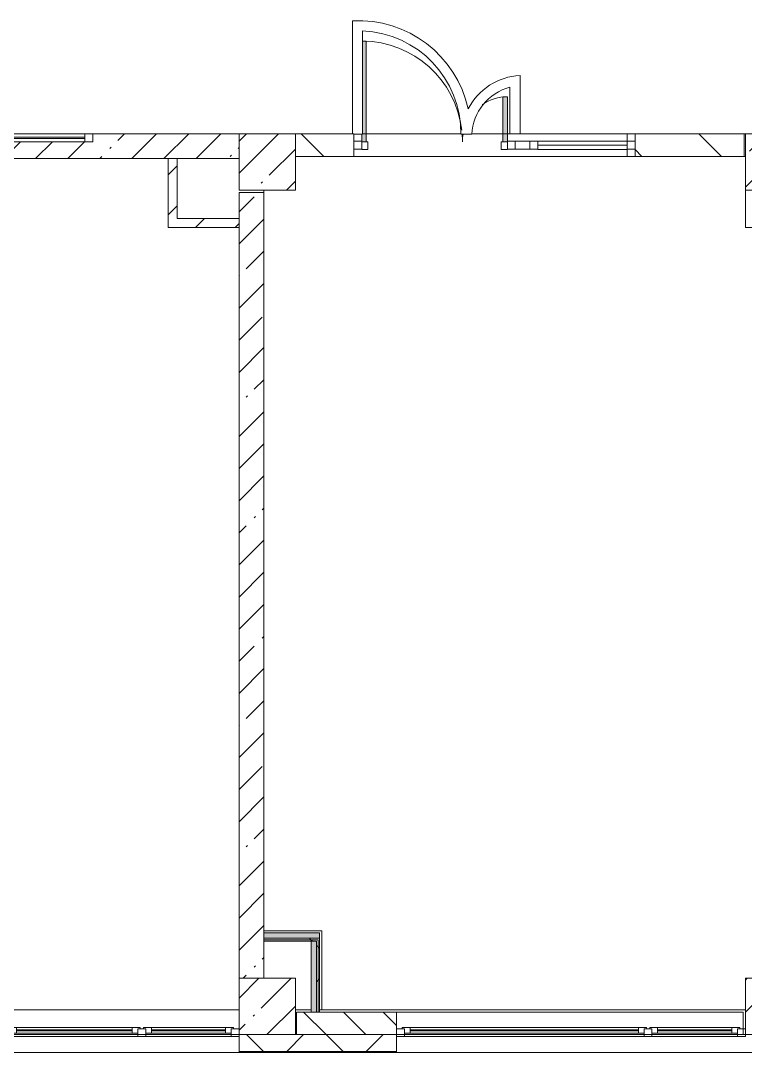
# Model space of a CAD drawing. Header units: millimetres. Extents: x 81663 to 277412, y -8553 to 29000.
# Drawn here: x 193696 to 200138, y -258 to 8906 of the extents above; entities that cross this region are included whole.
import ezdxf

# ---------------------------------------------------------------- set-up
doc = ezdxf.new("R2010")
doc.units = ezdxf.units.MM
for name, color, linetype, lineweight, true_color in [('A-DETL-GENF-5', 7, 'Continuous', 5, 0xaaaaaa), ('A-DOOR-2', 7, 'Continuous', 5, 0xe2e2e2), ('A-DOOR-3', 7, 'Continuous', 5, 0xaaaaaa), ('A-FLOR-2', 7, 'Continuous', 5, 0xaaaaaa), ('I-WALL-1', 7, 'Continuous', 5, 0xe7e7e7)]:
    doc.layers.add(name, color=color, linetype=linetype, lineweight=lineweight, true_color=true_color)
for name, color, linetype, lineweight in [('A-GLAZ-2', 7, 'Continuous', 5), ('A-GLAZ-CURT-2', 7, 'Continuous', 5), ('A-GLAZ-CWMG-2', 7, 'Continuous', 5), ('A-WALL', 7, 'Continuous', 9), ('A-WALL-4', 7, 'Continuous', 5), ('I-WALL-3', 7, 'Continuous', 5), ('S-COLS-1', 7, 'Continuous', 5)]:
    doc.layers.add(name, color=color, linetype=linetype, lineweight=lineweight)
pattern_1 = [(45, (148228.23, 0), (-285.123, 285.123), []), (45, (148513.35, 0), (-285.123, 285.123), [504.031, -100.806, 16.764, -84.042])]
pattern_2 = [(45, (148228.23, 0), (-176.7767, 176.7767), [])]
pattern_3 = [(45, (148228.2, 0), (-530.33, 530.33), []), (135, (148228.2, 0), (-530.33, -530.33), [])]

# ---------------------------------------------------------------- blocks, each defined once
blk = doc.blocks.new('BSC_Колонна _Прямоугольная - 500х500-V6-2_5_3_птичка')
at = {"layer": 'S-COLS-1'}
h = blk.add_hatch(dxfattribs=at)
h.set_pattern_fill('FP_32', color=256, style=0, pattern_type=2)
h.set_pattern_definition([(45, (-47660, -7650), (-285.123, 285.123), []), (45, (-47374.88, -7650), (-285.123, 285.123), [504.031, -100.806, 16.764, -84.042])])
h.paths.add_polyline_path([(-250, -250), (250, -250), (250, 250), (-250, 250), (-250, 100.3)])
for p, q in [((250, 250), (-250, 250)), ((-250, 250), (-250, -250)), ((250, -250), (250, 250)), ((-250, -250), (250, -250))]:
    blk.add_line(p, q, dxfattribs=at)
blk = doc.blocks.new('BSC_Колонна _Прямоугольная - 500х500-V7-2_5_3_птичка')
at = {"layer": 'S-COLS-1'}
h = blk.add_hatch(dxfattribs=at)
h.set_pattern_fill('FP_33', color=256, style=0, pattern_type=2)
h.set_pattern_definition([(45, (-52160, -7650), (-285.123, 285.123), []), (45, (-51874.88, -7650), (-285.123, 285.123), [504.031, -100.806, 16.764, -84.042])])
h.paths.add_polyline_path([(-250, -250), (250, -250), (250, 250), (-250, 250)])
for p, q in [((250, 250), (-250, 250)), ((-250, 250), (-250, -250)), ((250, -250), (250, 250)), ((-250, -250), (250, -250))]:
    blk.add_line(p, q, dxfattribs=at)
blk = doc.blocks.new('BSC_Колонна _Прямоугольная - 500х500-V13-2_5_3_птичка')
at = {"layer": 'S-COLS-1'}
h = blk.add_hatch(dxfattribs=at)
h.set_pattern_fill('FP_39', color=256, style=0, pattern_type=2)
h.set_pattern_definition([(45, (-47660, -150), (-285.123, 285.123), []), (45, (-47374.88, -150), (-285.123, 285.123), [504.031, -100.806, 16.764, -84.042])])
h.paths.add_polyline_path([(-250, -250), (250, -250), (250, 250), (-250, 250), (-250, 80.5)])
for p, q in [((250, 250), (-250, 250)), ((-250, 250), (-250, -250)), ((250, -250), (250, 250)), ((-250, -250), (250, -250))]:
    blk.add_line(p, q, dxfattribs=at)
blk = doc.blocks.new('BSC_Колонна _Прямоугольная - 500х500-V14-2_5_3_птичка')
at = {"layer": 'S-COLS-1'}
h = blk.add_hatch(dxfattribs=at)
h.set_pattern_fill('FP_40', color=256, style=0, pattern_type=2)
h.set_pattern_definition([(45, (-52160, -150), (-285.123, 285.123), []), (45, (-51874.88, -150), (-285.123, 285.123), [504.031, -100.806, 16.764, -84.042])])
h.paths.add_polyline_path([(-250, -250), (250, -250), (250, 250), (-250, 250)])
for p, q in [((250, 250), (-250, 250)), ((-250, 250), (-250, -250)), ((250, -250), (250, 250)), ((-250, -250), (250, -250))]:
    blk.add_line(p, q, dxfattribs=at)
blk = doc.blocks.new('120_Окно_СКБ_2Ст - 120_Окно_СКБ_2Ст 3100х2500 _мал_ створка слева-2_-V46-2_5_3_птичка')
at = {"layer": 'A-GLAZ-2'}
for p, q in [((-1550, -127), (-1550, -57)), ((-1550, -57), (-1480, -57)), ((1550, -57), (-1550, -57)), ((-1480, -57), (-1480, -127)), ((-720, -87), (-1480, -87)), ((-1480, -87), (-1480, -127)), ((-1430, -137), (-1430, -87)), ((-770, -137), (-770, -87)), ((-720, -127), (-720, -57)), ((-720, -57), (-650, -57)), ((-720, -127), (-720, -87)), ((-650, -57), (-650, -127)), ((1480, -87), (-650, -87)), ((-650, -87), (-650, -127)), ((-600, -137), (-600, -87)), ((1430, -137), (1430, -87)), ((1480, -127), (1480, -57)), ((1480, -57), (1550, -57)), ((1480, -127), (1480, -87)), ((1550, -57), (1550, -127)), ((-1480, -127), (-1550, -127)), ((-1550, -127), (-1500, -127)), ((-1480, -127), (-1500, -127)), ((-1500, -127), (-1500, -137)), ((-1500, -137), (-700, -137)), ((-700, -137), (-1500, -137)), ((-1430, -107), (-770, -107)), ((-770, -117), (-1430, -117)), ((-650, -127), (-720, -127)), ((-700, -127), (-720, -127)), ((-700, -127), (-670, -127)), ((-700, -137), (-700, -127)), ((-650, -127), (-670, -127)), ((-670, -127), (-670, -137)), ((-670, -137), (1500, -137)), ((1500, -137), (-670, -137)), ((-600, -107), (1430, -107)), ((1430, -117), (-600, -117)), ((1550, -127), (1480, -127)), ((1500, -127), (1480, -127)), ((1500, -127), (1550, -127)), ((1500, -137), (1500, -127))]:
    blk.add_line(p, q, dxfattribs=at)
blk = doc.blocks.new('120_Окно_СКБ_2Ст - 120_Окно_СКБ_2Ст 2100х2500 _мал створка СЛЕВА_-V48-2_5_3_птичка')
at = {"layer": 'A-GLAZ-2'}
for p, q in [((-1050, -127), (-1050, -57)), ((-1050, -57), (-980, -57)), ((1050, -57), (-1050, -57)), ((-980, -57), (-980, -127)), ((-220, -87), (-980, -87)), ((-980, -87), (-980, -127)), ((-930, -137), (-930, -87)), ((-270, -137), (-270, -87)), ((-220, -127), (-220, -57)), ((-220, -57), (-150, -57)), ((-220, -127), (-220, -87)), ((-150, -57), (-150, -127)), ((980, -87), (-150, -87)), ((-150, -87), (-150, -127)), ((-100, -137), (-100, -87)), ((930, -137), (930, -87)), ((980, -127), (980, -57)), ((980, -57), (1050, -57)), ((980, -127), (980, -87)), ((1050, -57), (1050, -127)), ((-980, -127), (-1050, -127)), ((-1050, -127), (-1000, -127)), ((-980, -127), (-1000, -127)), ((-1000, -127), (-1000, -137)), ((-1000, -137), (-200, -137)), ((-200, -137), (-1000, -137)), ((-930, -107), (-270, -107)), ((-270, -117), (-930, -117)), ((-150, -127), (-220, -127)), ((-200, -127), (-220, -127)), ((-200, -127), (-170, -127)), ((-200, -137), (-200, -127)), ((-150, -127), (-170, -127)), ((-170, -127), (-170, -137)), ((-170, -137), (1000, -137)), ((1000, -137), (-170, -137)), ((-100, -107), (930, -107)), ((930, -117), (-100, -117)), ((1050, -127), (980, -127)), ((1000, -127), (980, -127)), ((1000, -127), (1050, -127)), ((1000, -137), (1000, -127))]:
    blk.add_line(p, q, dxfattribs=at)
blk = doc.blocks.new('120_Окно_СКБ_1Ст - 120_Окно_СКБ_1Ст 400х1200 EI30-24228621-2_5_3_птичка')
at = {"layer": 'A-GLAZ-2'}
for p, q in [((-600, 40), (-600, 110)), ((-600, 110), (-530, 110)), ((600, 110), (-600, 110)), ((-530, 110), (-530, 40)), ((530, 40), (530, 110)), ((530, 110), (600, 110)), ((600, 110), (600, 40)), ((-530, 40), (-600, 40)), ((-600, 40), (600, 40)), ((530, 80), (-530, 80)), ((530, 70), (-530, 70)), ((600, 40), (530, 40))]:
    blk.add_line(p, q, dxfattribs=at)
blk = doc.blocks.new('Прямоугольный импост - 50 x 70 мм-31700031-2_5_3_птичка')
at = {"layer": 'A-GLAZ-CWMG-2'}
for p, q in [((-70, 35), (0, 35)), ((-70, -35), (-70, 35)), ((0, 35), (0, -35)), ((0, -35), (-70, -35))]:
    blk.add_line(p, q, dxfattribs=at)
blk = doc.blocks.new('Дверь_Витражная_остекление_ - ДВН_ДАО_Главный вход_1200 в свету-V155-2_5_3_птичка')
at = {"layer": 'A-DOOR-2'}
for points in [[(-639.4, 30), (-607.5, 30), (-607.5, 925), (-639.4, 925), (-639.4, 97), (-647.5, 97), (-647.5, 30)], [(647.5, 30), (647.5, 430), (607.5, 430), (607.5, 30)]]:
    blk.add_hatch(color=256, dxfattribs=at).paths.add_polyline_path(points)
at = {"layer": 'A-DETL-GENF-5'}
for p, q in [((-607.5, 925), (-639.4, 925)), ((-607.5, 30), (-607.5, 925)), ((647.5, 430), (607.5, 430)), ((607.5, 430), (607.5, 30)), ((647.5, 35), (647.5, 430)), ((-647.5, 97), (-647.5, 35)), ((-647.5, 30), (-607.5, 30)), ((-592.5, 30), (-647.5, 30)), ((-592.5, -40), (-592.5, 30)), ((592.5, -40), (592.5, 30)), ((592.5, 30), (647.5, 30)), ((607.5, 30), (647.5, 30)), ((-647.5, -40), (-592.5, -40)), ((647.5, -40), (592.5, -40))]:
    blk.add_line(p, q, dxfattribs=at)
at = {"layer": 'A-DOOR-3'}
for p, q in [((647.5, 430), (647.5, 35)), ((-647.5, 97), (-647.5, 35))]:
    blk.add_line(p, q, dxfattribs=at)
for centre, radius, start, end in [((-647.5, 30), 895, 6.64416, 89.47443), ((647.5, 30), 400, 90, 124.04878), ((-647.5, 30), 895, 360, 4.36056), ((647.5, 30), 400, 170.15178, 180)]:
    blk.add_arc(centre, radius, start, end, dxfattribs=at)
blk = doc.blocks.new('Системная панель - Стемалит - 40мм-32257327-2_5_3_птичка')
at = {"layer": 'A-GLAZ-CURT-2'}
for p, q in [((65, 35), (-65, 35)), ((-65, 35), (-65, -35)), ((65, -35), (65, 35)), ((-65, -35), (65, -35))]:
    blk.add_line(p, q, dxfattribs=at)
blk = doc.blocks.new('Прямоугольный импост - 50 x 70 мм-31687886-2_5_3_птичка')
at = {"layer": 'A-GLAZ-CWMG-2'}
for p, q in [((-35, 35), (35, 35)), ((-35, -35), (-35, 35)), ((35, 35), (35, -35)), ((35, -35), (-35, -35))]:
    blk.add_line(p, q, dxfattribs=at)
blk = doc.blocks.new('Прямоугольный импост - 50 x 70 мм-31701779-2_5_3_птичка')
at = {"layer": 'A-GLAZ-CWMG-2'}
for p, q in [((0, 35), (-70, 35)), ((-70, 35), (-70, -35)), ((0, -35), (0, 35)), ((-70, -35), (0, -35))]:
    blk.add_line(p, q, dxfattribs=at)
blk = doc.blocks.new('Системная панель - Стекло - 40мм-V156-2_5_3_птичка')
at = {"layer": 'A-GLAZ-CURT-2'}
for p, q in [((397.5, 0), (-397.5, 0)), ((-397.5, 0), (-397.5, -40)), ((397.5, -40), (397.5, 0)), ((-397.5, -40), (397.5, -40))]:
    blk.add_line(p, q, dxfattribs=at)
blk = doc.blocks.new('Прямоугольный импост - 50 x 70 мм-31702100-2_5_3_птичка')
at = {"layer": 'A-GLAZ-CWMG-2'}
for p, q in [((-35, 35), (35, 35)), ((-35, -35), (-35, 35)), ((35, 35), (35, -35)), ((35, -35), (-35, -35))]:
    blk.add_line(p, q, dxfattribs=at)
blk = doc.blocks.new('Прямоугольный импост - 50 x 70 мм-31720914-2_5_3_птичка')
at = {"layer": 'A-GLAZ-CWMG-2'}
blk.add_line((6460, 7920), (5665, 7920), dxfattribs=at)

msp = doc.modelspace()

# ---------------------------------------------------------------- hatches: boundary and pattern name
at = {"layer": 'A-WALL-4'}
h = msp.add_hatch(dxfattribs=at)
h.set_pattern_fill('FP_58', color=256, style=0, pattern_type=2)
h.set_pattern_definition([(135, (148228.23, 0), (-176.7767, -176.7767), [])])
h.paths.add_polyline_path([(197038.2, -100), (197038.2, 100), (196148.2, 100), (196148.2, -100), (196243.6, -100)])
h = msp.add_hatch(dxfattribs=at)
h.set_pattern_fill('FP_48', color=256, style=0, pattern_type=2)
h.set_pattern_definition([(45, (148228.23, 0), (-353.5534, 353.5534), []), (135, (148228.23, 0), (-353.5534, -353.5534), [])])
h.paths.add_polyline_path([(223928.2, -250), (223928.2, -100), (219788.2, -100), (219788.2, -250), (223141.7, -250)])
h.paths.add_polyline_path([(217576.5, -250), (218888.2, -250), (218888.2, -100), (215288.2, -100), (215288.2, -250), (215721.5, -250)])
h.paths.add_polyline_path([(210156.4, -250), (210288.2, -250), (210288.2, -100), (209138.2, -100), (209138.2, -250), (209228.9, -250)])
h.paths.add_polyline_path([(205138.2, -250), (205388.2, -250), (205388.2, -100), (204638.2, -100), (204638.2, -250), (205055, -250)])
h.paths.add_polyline_path([(207038.2, -250), (207038.2, -100), (206288.2, -100), (206288.2, -250), (206446.3, -250)])
h.paths.add_polyline_path([(213388.2, -250), (214388.2, -250), (214388.2, -100), (213388.2, -100)])
h.paths.add_polyline_path([(201538.2, -250), (201538.2, -100), (200138.2, -100), (200138.2, -250), (200881.2, -250)])
h.paths.add_polyline_path([(197038.2, -250), (197038.2, -100), (195638.2, -100), (195638.2, -250), (196243.6, -250)])
h.paths.add_polyline_path([(193461, -250), (193538.2, -250), (193538.2, -100), (193164.6, -100), (193164.6, -250)])
h.paths.add_polyline_path([(191638.2, -250), (192264.6, -250), (192264.6, -100), (190888.2, -100), (190888.2, -250), (191606, -250)])
h.paths.add_polyline_path([(184118.2, -250), (184118.2, -100), (182998.2, -100), (182998.2, -250), (183722.1, -250)])
h.paths.add_polyline_path([(187268.2, -250), (187788.2, -250), (187788.2, -100), (186218.2, -100), (186218.2, -250), (186968.4, -250)])
h.paths.add_polyline_path([(181403.3, -250), (182098.2, -250), (182098.2, -100), (181238.2, -100), (181238.2, -250)])
h.paths.add_polyline_path([(179084.5, -250), (179138.2, -250), (179138.2, -100), (177438, -100), (177438, -250), (178620.7, -250)])
h.paths.add_polyline_path([(170273, -250), (170938.2, -250), (170938.2, -100), (169838.2, -100), (169838.2, -250)])
h.paths.add_polyline_path([(164707.9, -250), (165488.2, -250), (165488.2, -100), (164338.2, -100), (164338.2, -250)])
h.paths.add_polyline_path([(166388.2, -250), (167038.2, -250), (167038.2, -100), (166388.2, -100)])
h.paths.add_polyline_path([(173038.2, -250), (174638, -250), (174638, -100), (173038.2, -100)])
h.paths.add_polyline_path([(156788.2, -250), (156788.2, -100), (152858.2, -100), (152858.2, -250), (156360.2, -250)])
h.paths.add_polyline_path([(150795.1, -250), (151958.2, -250), (151958.2, -100), (147968.2, -100), (147968.2, -250), (148940.1, -250)])
h.paths.add_polyline_path([(159888.2, -250), (161238.2, -250), (161238.2, -100), (159888.2, -100)])
at = {"layer": 'I-WALL-1'}
for points in [[(196352.3, 755), (196352.3, 805), (195858.2, 805), (195858.2, 755), (196243.6, 755)], [(196327.3, 100), (196327.3, 730), (196277.3, 730), (196277.3, 100)]]:
    msp.add_hatch(color=256, dxfattribs=at).paths.add_polyline_path(points)
at = {"layer": 'I-WALL-3'}
h = msp.add_hatch(dxfattribs=at)
h.set_pattern_fill('FP_56', color=256, style=0, pattern_type=2)
h.set_pattern_definition(pattern_1)
h.paths.add_polyline_path([(193461, 7680), (195638.2, 7680), (195638.2, 7900), (194338.2, 7900), (194338.2, 7830), (193138.2, 7830), (193138.2, 7900), (191638.2, 7900), (191638.2, 7680), (192418.2, 7680)])
h = msp.add_hatch(dxfattribs=at)
h.set_pattern_fill('FP_59', color=256, style=0, pattern_type=2)
h.set_pattern_definition([(135, (148228.23, 0), (-353.5534, -353.5534), [])])
h.paths.add_polyline_path([(200128.2, 7700), (200128.2, 7900), (199158.2, 7900), (199158.2, 7700)])
h.paths.add_polyline_path([(196138.2, 7700), (196658.2, 7700), (196658.2, 7900), (196138.2, 7900), (196138.2, 7750.3)])
h = msp.add_hatch(dxfattribs=at)
h.set_pattern_fill('FP_60', color=256, style=0, pattern_type=2)
h.set_pattern_definition(pattern_2)
h.paths.add_polyline_path([(195088.2, 7070), (195088.2, 7680), (195008.2, 7680), (195008.2, 7070)])
h = msp.add_hatch(dxfattribs=at)
h.set_pattern_fill('FP_56', color=256, style=0, pattern_type=2)
h.set_pattern_definition(pattern_1)
h.paths.add_polyline_path([(195743, 400), (195858.2, 400), (195858.2, 7380), (195638.2, 7380), (195638.2, 400), (195741, 400)])
h = msp.add_hatch(dxfattribs=at)
h.set_pattern_fill('FP_60', color=256, style=0, pattern_type=2)
h.set_pattern_definition(pattern_2)
h.paths.add_polyline_path([(195638.2, 7070), (195638.2, 7150), (195088.2, 7150), (195088.2, 7070), (195316.1, 7070)])
h = msp.add_hatch(dxfattribs=at)
h.set_pattern_fill('FP_160', color=256, style=0, pattern_type=2)
h.set_pattern_definition(pattern_3)
h.paths.add_polyline_path([(196339.8, 742.5), (196352.3, 742.5), (196352.3, 755), (195858.2, 755), (195858.2, 742.5), (196243.6, 742.5)])
h = msp.add_hatch(dxfattribs=at)
h.set_pattern_fill('FP_160', color=256, style=0, pattern_type=2)
h.set_pattern_definition(pattern_3)
h.paths.add_polyline_path([(196327.3, 730), (196339.8, 730), (196339.8, 742.5), (195858.2, 742.5), (195858.2, 730), (196277.3, 730)])
h = msp.add_hatch(dxfattribs=at)
h.set_pattern_fill('FP_160', color=256, style=0, pattern_type=2)
h.set_pattern_definition(pattern_3)
h.paths.add_polyline_path([(196352.3, 100), (196352.3, 742.5), (196339.8, 742.5), (196339.8, 100)])
h = msp.add_hatch(dxfattribs=at)
h.set_pattern_fill('FP_160', color=256, style=0, pattern_type=2)
h.set_pattern_definition(pattern_3)
h.paths.add_polyline_path([(196339.8, 100), (196339.8, 730), (196327.3, 730), (196327.3, 100)])

# ---------------------------------------------------------------- linework, layer by layer
at = {"layer": 'A-FLOR-2'}
for p, q in [((196646.3, 8904.6), (196646.3, 7900)), ((196736.3, 7897), (196736.3, 8815.2)), ((198135.2, 7900), (198135.2, 8418.4)), ((198045.2, 8314.2), (198045.2, 7900)), ((196658.2, 7897), (196736.3, 7897)), ((196736.3, 7900), (197608.6, 7900)), ((197608.8, 7897), (197706.8, 7897)), ((197707.1, 7900), (199158.2, 7900)), ((199088.2, 7900), (198135.2, 7900)), ((199088.2, 7835), (199088.2, 7900)), ((200128.2, 7900), (200138.2, 7900)), ((199088.2, 7700), (199088.2, 7760)), ((200138.2, 7700), (200128.2, 7700)), ((195858.2, 7400), (195858.2, 7380)), ((195858.2, 820), (196372.3, 820)), ((196372.3, 820), (196372.3, 120))]:
    msp.add_line(p, q, dxfattribs=at)
for centre, radius, start, end in [((196698.8, 7906), 1000, 12.44956, 93.01125), ((196698.8, 7906), 910, 359.43333, 87.64026), ((198160.2, 7875), 544, 92.63401, 153.04618), ((198160.2, 7875), 454, 104.67311, 177.22246)]:
    msp.add_arc(centre, radius, start, end, dxfattribs=at)
at = {"layer": 'A-WALL'}
for p, q in [((195088.2, 7680), (195008.2, 7680)), ((195638.2, 7070), (195638.2, 7150)), ((195858.2, 805), (195858.2, 730)), ((195858.2, 755), (196352.3, 755)), ((195858.2, 742.5), (196339.8, 742.5)), ((196339.8, 100), (196339.8, 742.5)), ((196327.3, 730), (196277.3, 730)), ((196327.3, 100), (196327.3, 730)), ((196148.2, -100), (197038.2, -100)), ((195638.2, -250), (197038.2, -250)), ((195638.2, -253), (197038.2, -253))]:
    msp.add_line(p, q, dxfattribs=at)
at = {"layer": 'A-WALL-4'}
for p, q in [((196148.2, 100), (196148.2, -100)), ((196148.2, 100), (200118.2, 100)), ((197038.2, -258), (197038.2, 100)), ((200118.2, -100), (200118.2, 100)), ((195638.2, -100), (195638.2, -258)), ((196138.2, -100), (196148.2, -100)), ((206288.2, -258), (173038.2, -258))]:
    msp.add_line(p, q, dxfattribs=at)
at = {"layer": 'I-WALL-3'}
for p, q in [((195638.2, 7900), (194338.2, 7900)), ((196658.2, 7900), (196138.2, 7900)), ((196658.2, 7700), (196658.2, 7900)), ((196736.3, 7900), (197608.6, 7900)), ((197707.1, 7900), (198045.2, 7900)), ((199088.2, 7900), (200128.2, 7900)), ((199158.2, 7900), (199158.2, 7700)), ((200128.2, 7700), (200128.2, 7900)), ((200128.2, 7700), (196138.2, 7700)), ((192418.2, 7680), (195008.2, 7680)), ((195008.2, 7680), (195008.2, 7070)), ((195088.2, 7150), (195088.2, 7680)), ((195088.2, 7680), (195638.2, 7680)), ((195858.2, 7380), (195638.2, 7380)), ((195638.2, 7380), (195638.2, 7150)), ((195858.2, 805), (195858.2, 7380)), ((200138.2, 7400), (200138.2, 7070)), ((195638.2, 7150), (195088.2, 7150)), ((195008.2, 7070), (195638.2, 7070)), ((195638.2, 7070), (195638.2, 400)), ((200138.2, 7070), (201918.2, 7070)), ((196352.3, 805), (195858.2, 805)), ((196352.3, 100), (196352.3, 805)), ((195858.2, 400), (195858.2, 730)), ((195858.2, 730), (196277.3, 730)), ((196277.3, 730), (196277.3, 100)), ((191917.4, 120), (195638.2, 120)), ((196138.2, 120), (196277.3, 120)), ((196352.3, 120), (200138.2, 120)), ((195638.2, -100), (193538.2, -100)), ((200138.2, -100), (197038.2, -100))]:
    msp.add_line(p, q, dxfattribs=at)

# ---------------------------------------------------------------- block references
at = {"layer": 'A-DOOR-3'}
msp.add_blockref('Дверь_Витражная_остекление_ - ДВН_ДАО_Главный вход_1200 в свету-V155-2_5_3_птичка', (197375.7, 7800), dxfattribs=at)
at = {"layer": 'A-GLAZ-2'}
msp.add_blockref('120_Окно_СКБ_1Ст - 120_Окно_СКБ_1Ст 400х1200 EI30-24228621-2_5_3_птичка', (193738.2, 7790), dxfattribs=at)
at = {"layer": 'A-GLAZ-2', "rotation": 180}
for name, p in [('120_Окно_СКБ_2Ст - 120_Окно_СКБ_2Ст 2100х2500 _мал створка СЛЕВА_-V48-2_5_3_птичка', (194588.2, -175)), ('120_Окно_СКБ_2Ст - 120_Окно_СКБ_2Ст 3100х2500 _мал_ створка слева-2_-V46-2_5_3_птичка', (198588.2, -175))]:
    msp.add_blockref(name, p, dxfattribs=at)
at = {"layer": 'A-GLAZ-CURT-2'}
for name, p in [('Системная панель - Стемалит - 40мм-32257327-2_5_3_птичка', (198158.2, 7800)), ('Системная панель - Стекло - 40мм-V156-2_5_3_птичка', (198690.7, 7800))]:
    msp.add_blockref(name, p, dxfattribs=at)
at = {"layer": 'A-GLAZ-CWMG-2', "rotation": 180}
msp.add_blockref('Прямоугольный импост - 50 x 70 мм-31701779-2_5_3_птичка', (196658.2, 7800), dxfattribs=at)
at = {"layer": 'A-GLAZ-CWMG-2', "extrusion": (0, 0, -1), "rotation": 180}
for name, p in [('Прямоугольный импост - 50 x 70 мм-31687886-2_5_3_птичка', (-198058.2, 7800)), ('Прямоугольный импост - 50 x 70 мм-31702100-2_5_3_птичка', (-198258.2, 7800)), ('Прямоугольный импост - 50 x 70 мм-31700031-2_5_3_птичка', (-199158.2, 7800))]:
    msp.add_blockref(name, p, dxfattribs=at)
at = {"layer": 'A-GLAZ-CWMG-2'}
msp.add_blockref('Прямоугольный импост - 50 x 70 мм-31720914-2_5_3_птичка', (192628.2, -85), dxfattribs=at)
at = {"layer": 'S-COLS-1'}
for name, p in [('BSC_Колонна _Прямоугольная - 500х500-V6-2_5_3_птичка', (195888.2, 7650)), ('BSC_Колонна _Прямоугольная - 500х500-V7-2_5_3_птичка', (200388.2, 7650)), ('BSC_Колонна _Прямоугольная - 500х500-V13-2_5_3_птичка', (195888.2, 150)), ('BSC_Колонна _Прямоугольная - 500х500-V14-2_5_3_птичка', (200388.2, 150))]:
    msp.add_blockref(name, p, dxfattribs=at)

doc.saveas('drawing.dxf')
